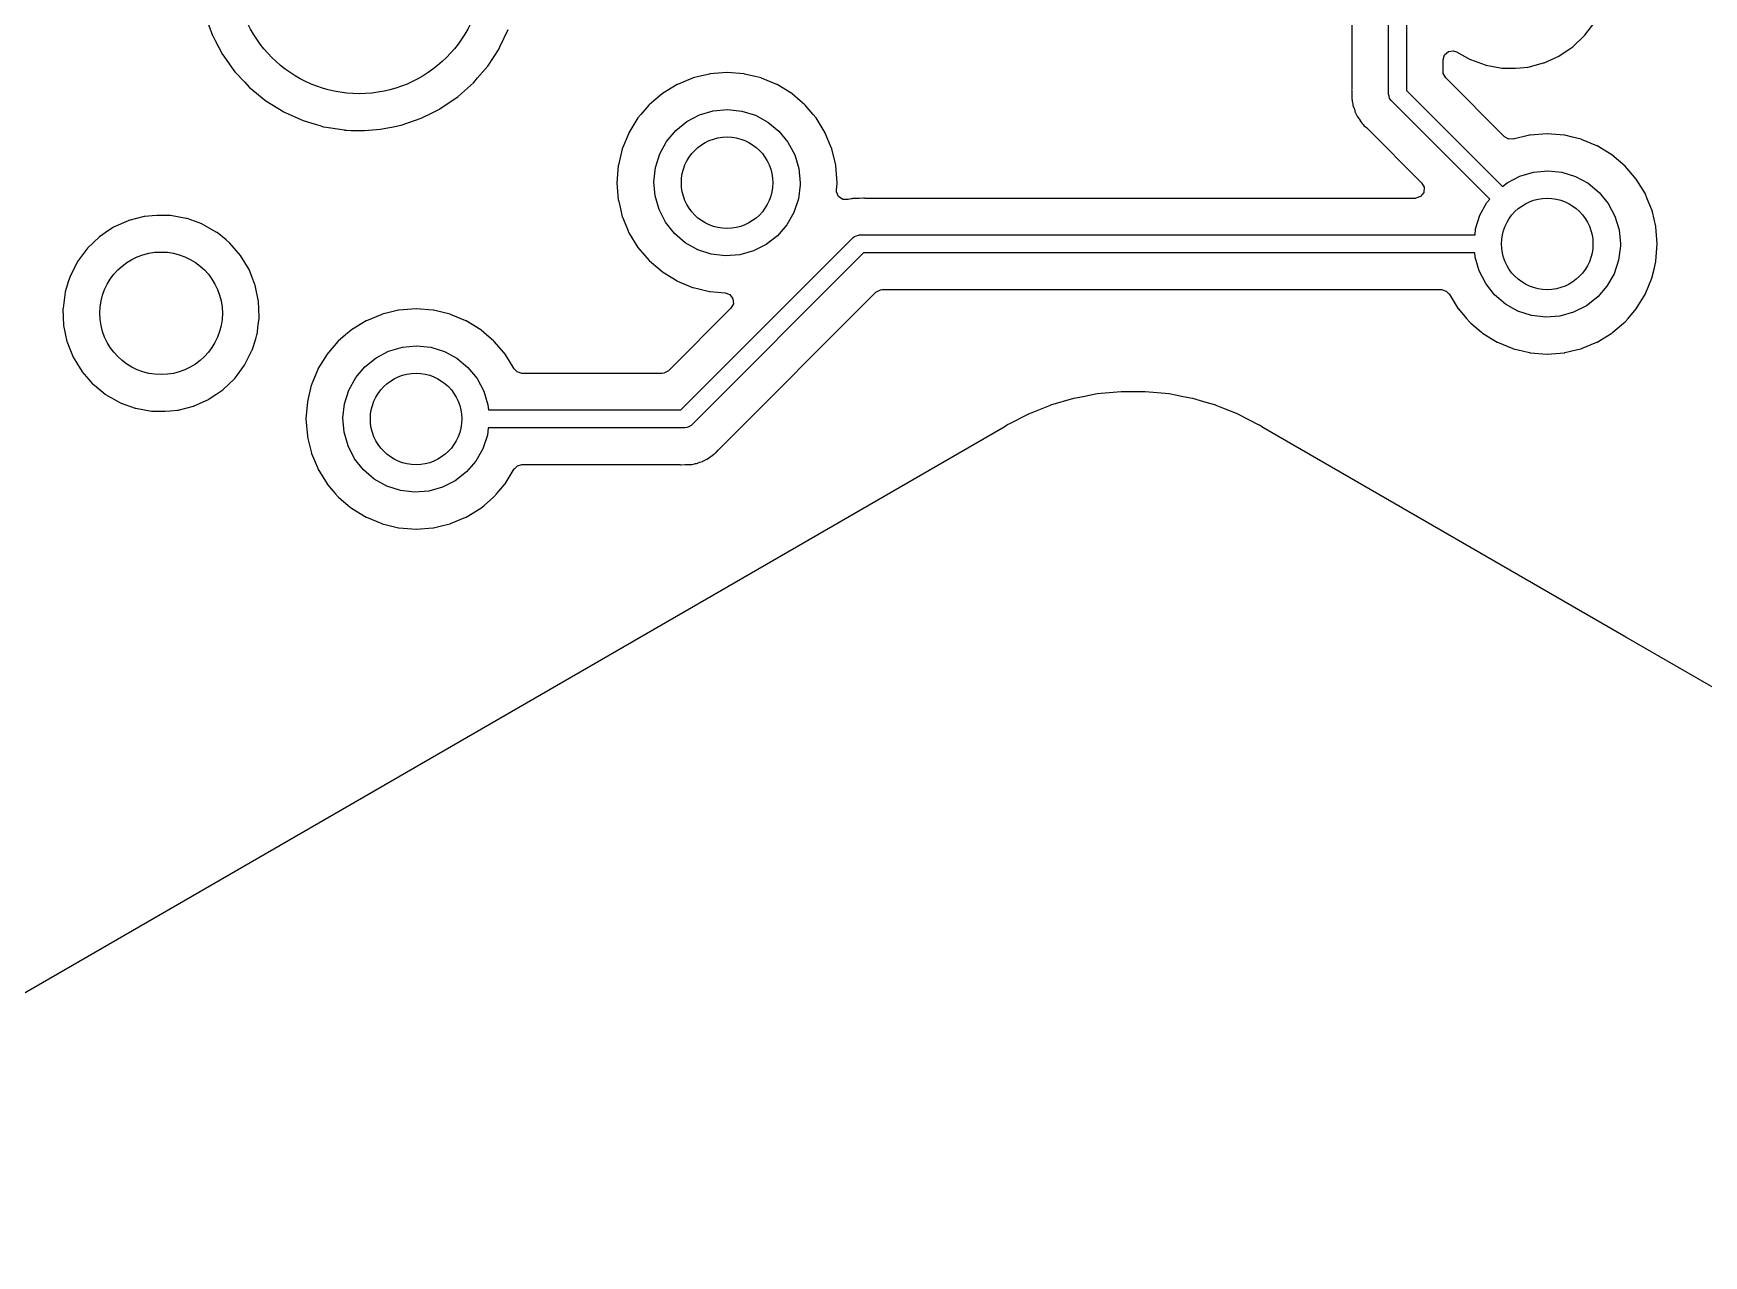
# Model space of a CAD drawing. Extents: x 189 to 319, y -167 to -61.
# Drawn here: x 261.73 to 284.92, y -166.93 to -149.96 of the extents above; entities that cross this region are included whole.
import ezdxf

# ---------------------------------------------------------------- set-up
doc = ezdxf.new("R2010")
doc.units = 0
doc.layers.add('BLACK', color=7, linetype='CONTINUOUS')

msp = doc.modelspace()

# ---------------------------------------------------------------- linework, layer by layer
at = {"layer": 'BLACK', "linetype": 'CONTINUOUS'}
for p, q in [((280.545, -150.804), (280.545, -132.988)), ((280.795, -133.04), (280.795, -150.752)), ((280.036, -133.24), (280.036, -150.725)), ((264.113, -149.713), (264.215, -149.99)), ((283.272, -149.988), (283.41, -149.803)), ((264.215, -149.99), (264.217, -149.994)), ((264.217, -149.994), (264.217, -149.994)), ((264.217, -149.994), (264.253, -150.062)), ((264.253, -150.062), (264.352, -150.252)), ((268.205, -150.15), (268.32, -149.908)), ((283.105, -150.147), (283.272, -149.988)), ((264.352, -150.252), (264.37, -150.276)), ((264.37, -150.276), (264.521, -150.489)), ((268.036, -150.415), (268.193, -150.175)), ((268.193, -150.175), (268.195, -150.171)), ((268.193, -150.175), (268.193, -150.175)), ((268.195, -150.171), (268.205, -150.15)), ((281.303, -150.326), (281.324, -150.258)), ((281.324, -150.258), (281.377, -150.212)), ((281.377, -150.212), (281.447, -150.202)), ((281.447, -150.202), (281.492, -150.217)), ((281.492, -150.217), (281.678, -150.323)), ((282.708, -150.369), (282.909, -150.278)), ((282.909, -150.278), (282.914, -150.276)), ((282.914, -150.276), (282.918, -150.273)), ((282.918, -150.273), (283.065, -150.175)), ((282.918, -150.273), (282.918, -150.273)), ((283.065, -150.175), (283.105, -150.147)), ((264.521, -150.489), (264.521, -150.489)), ((264.521, -150.489), (264.523, -150.492)), ((264.523, -150.492), (264.526, -150.495)), ((264.526, -150.495), (264.526, -150.495)), ((264.526, -150.495), (264.661, -150.64)), ((267.896, -150.58), (268.031, -150.422)), ((268.031, -150.422), (268.034, -150.419)), ((268.031, -150.422), (268.031, -150.422)), ((268.034, -150.419), (268.036, -150.415)), ((268.036, -150.415), (268.036, -150.415)), ((271.116, -150.525), (270.969, -150.56)), ((271.12, -150.524), (271.116, -150.525)), ((271.116, -150.525), (271.116, -150.525)), ((271.36, -150.505), (271.12, -150.524)), ((271.599, -150.524), (271.36, -150.505)), ((271.604, -150.525), (271.599, -150.524)), ((271.751, -150.56), (271.604, -150.525)), ((271.604, -150.525), (271.604, -150.525)), ((281.303, -150.49), (281.303, -150.326)), ((281.306, -150.516), (281.303, -150.49)), ((281.34, -150.579), (281.306, -150.516)), ((281.678, -150.323), (281.683, -150.324)), ((281.683, -150.324), (281.683, -150.324)), ((281.683, -150.324), (281.89, -150.399)), ((281.89, -150.399), (281.89, -150.399)), ((281.89, -150.399), (281.895, -150.401)), ((281.895, -150.401), (281.9, -150.402)), ((281.9, -150.402), (281.9, -150.402)), ((281.9, -150.402), (282.118, -150.442)), ((282.118, -150.442), (282.118, -150.442)), ((282.118, -150.442), (282.122, -150.442)), ((282.122, -150.442), (282.139, -150.443)), ((282.139, -150.443), (282.144, -150.443)), ((282.144, -150.443), (282.144, -150.443)), ((282.144, -150.443), (282.146, -150.444)), ((282.146, -150.444), (282.308, -150.444)), ((282.308, -150.444), (282.375, -150.438)), ((282.375, -150.438), (282.475, -150.429)), ((282.475, -150.429), (282.475, -150.429)), ((282.475, -150.429), (282.48, -150.429)), ((282.48, -150.429), (282.485, -150.428)), ((282.485, -150.428), (282.698, -150.372)), ((282.485, -150.428), (282.485, -150.428)), ((282.698, -150.372), (282.703, -150.371)), ((282.698, -150.372), (282.698, -150.372)), ((282.703, -150.371), (282.708, -150.369)), ((282.708, -150.369), (282.708, -150.369)), ((264.661, -150.64), (264.725, -150.708)), ((264.725, -150.708), (264.953, -150.896)), ((267.67, -150.797), (267.839, -150.646)), ((267.839, -150.646), (267.842, -150.643)), ((267.842, -150.643), (267.896, -150.58)), ((270.665, -150.672), (270.461, -150.797)), ((270.67, -150.67), (270.665, -150.672)), ((270.882, -150.582), (270.67, -150.67)), ((270.67, -150.67), (270.67, -150.67)), ((270.887, -150.58), (270.882, -150.582)), ((270.882, -150.582), (270.882, -150.582)), ((270.969, -150.56), (270.887, -150.58)), ((271.832, -150.58), (271.751, -150.56)), ((271.837, -150.582), (271.832, -150.58)), ((272.049, -150.67), (271.837, -150.582)), ((271.837, -150.582), (271.837, -150.582)), ((272.054, -150.672), (272.049, -150.67)), ((272.049, -150.67), (272.049, -150.67)), ((272.258, -150.797), (272.054, -150.672)), ((280.036, -150.737), (280.034, -150.744)), ((280.034, -150.744), (280.035, -150.752)), ((280.035, -150.752), (280.035, -150.752)), ((280.035, -150.752), (280.036, -150.812)), ((280.036, -150.725), (280.036, -150.737)), ((280.795, -150.752), (282.129, -152.086)), ((282.158, -151.397), (281.34, -150.579)), ((264.953, -150.896), (265.204, -151.051)), ((267.377, -151.006), (267.622, -150.84)), ((267.622, -150.84), (267.67, -150.797)), ((270.275, -150.957), (270.164, -151.086)), ((270.278, -150.953), (270.275, -150.957)), ((270.343, -150.898), (270.278, -150.953)), ((270.457, -150.8), (270.343, -150.898)), ((270.461, -150.797), (270.457, -150.8)), ((270.457, -150.8), (270.457, -150.8)), ((272.262, -150.8), (272.258, -150.797)), ((272.377, -150.898), (272.262, -150.8)), ((272.262, -150.8), (272.262, -150.8)), ((272.441, -150.953), (272.377, -150.898)), ((272.444, -150.957), (272.441, -150.953)), ((272.555, -151.086), (272.444, -150.957)), ((280.036, -150.812), (280.036, -150.816)), ((280.036, -150.816), (280.036, -150.844)), ((280.036, -150.844), (280.037, -150.848)), ((280.037, -150.848), (280.037, -150.848)), ((280.037, -150.848), (280.037, -150.848)), ((280.037, -150.848), (280.038, -150.86)), ((280.038, -150.86), (280.039, -150.904)), ((280.039, -150.904), (280.045, -150.923)), ((280.045, -150.923), (280.049, -150.943)), ((280.049, -150.943), (280.052, -150.963)), ((280.052, -150.963), (280.054, -150.97)), ((280.054, -150.97), (280.054, -150.97)), ((280.054, -150.97), (280.068, -151.004)), ((280.554, -150.834), (280.545, -150.804)), ((280.56, -150.864), (280.554, -150.834)), ((280.564, -150.869), (280.56, -150.864)), ((280.565, -150.872), (280.564, -150.869)), ((280.568, -150.875), (280.565, -150.872)), ((280.582, -150.892), (280.568, -150.875)), ((281.952, -152.262), (280.582, -150.892)), ((265.204, -151.051), (265.208, -151.053)), ((265.208, -151.053), (265.208, -151.053)), ((265.208, -151.053), (265.23, -151.063)), ((265.23, -151.063), (265.473, -151.172)), ((265.473, -151.172), (265.64, -151.222)), ((265.64, -151.222), (265.704, -151.241)), ((266.834, -151.234), (267.113, -151.138)), ((267.113, -151.138), (267.283, -151.053)), ((267.283, -151.053), (267.374, -151.008)), ((267.374, -151.008), (267.377, -151.006)), ((267.374, -151.008), (267.374, -151.008)), ((270.122, -151.135), (269.997, -151.34)), ((270.164, -151.086), (270.122, -151.135)), ((270.649, -151.308), (270.803, -151.184)), ((270.803, -151.184), (270.979, -151.092)), ((270.979, -151.092), (271.169, -151.036)), ((271.169, -151.036), (271.367, -151.018)), ((271.367, -151.018), (271.564, -151.039)), ((271.564, -151.039), (271.753, -151.097)), ((271.753, -151.097), (271.928, -151.192)), ((271.928, -151.192), (272.08, -151.318)), ((272.597, -151.135), (272.555, -151.086)), ((272.722, -151.34), (272.597, -151.135)), ((280.068, -151.004), (280.072, -151.015)), ((280.072, -151.015), (280.084, -151.058)), ((280.084, -151.058), (280.088, -151.065)), ((280.088, -151.065), (280.088, -151.065)), ((280.088, -151.065), (280.094, -151.075)), ((280.094, -151.075), (280.103, -151.093)), ((280.103, -151.093), (280.11, -151.112)), ((280.11, -151.112), (280.115, -151.118)), ((280.115, -151.118), (280.115, -151.118)), ((280.115, -151.118), (280.136, -151.147)), ((280.136, -151.147), (280.143, -151.157)), ((280.143, -151.157), (280.156, -151.18)), ((280.156, -151.18), (280.165, -151.195)), ((280.165, -151.195), (280.18, -151.21)), ((280.18, -151.21), (280.193, -151.225)), ((280.193, -151.225), (280.205, -151.241)), ((265.704, -151.241), (265.756, -151.257)), ((265.756, -151.257), (265.761, -151.257)), ((265.761, -151.257), (265.761, -151.257)), ((265.761, -151.257), (266.045, -151.302)), ((266.045, -151.302), (266.045, -151.302)), ((266.045, -151.302), (266.048, -151.303)), ((266.048, -151.303), (266.073, -151.304)), ((266.073, -151.304), (266.139, -151.307)), ((266.139, -151.307), (266.139, -151.307)), ((266.139, -151.307), (266.14, -151.307)), ((266.14, -151.307), (266.325, -151.307)), ((266.325, -151.307), (266.545, -151.293)), ((266.545, -151.293), (266.549, -151.292)), ((266.549, -151.292), (266.722, -151.257)), ((266.549, -151.292), (266.549, -151.292)), ((266.722, -151.257), (266.834, -151.234)), ((269.995, -151.344), (269.922, -151.521)), ((269.997, -151.34), (269.995, -151.344)), ((269.995, -151.344), (269.995, -151.344)), ((270.426, -151.634), (270.521, -151.46)), ((270.521, -151.46), (270.649, -151.308)), ((272.08, -151.318), (272.206, -151.472)), ((272.724, -151.344), (272.722, -151.34)), ((272.797, -151.521), (272.724, -151.344)), ((272.724, -151.344), (272.724, -151.344)), ((280.205, -151.241), (280.224, -151.257)), ((280.224, -151.257), (280.239, -151.269)), ((280.239, -151.269), (280.247, -151.277)), ((280.247, -151.277), (281.006, -152.036)), ((282.215, -151.429), (282.158, -151.397)), ((282.277, -151.427), (282.215, -151.429)), ((282.506, -151.375), (282.277, -151.43)), ((282.277, -151.43), (282.277, -151.427)), ((282.511, -151.374), (282.506, -151.375)), ((282.506, -151.375), (282.506, -151.375)), ((282.75, -151.355), (282.511, -151.374)), ((282.989, -151.374), (282.75, -151.355)), ((282.994, -151.375), (282.989, -151.374)), ((283.103, -151.401), (282.994, -151.375)), ((282.994, -151.375), (282.994, -151.375)), ((283.223, -151.43), (283.103, -151.401)), ((283.227, -151.432), (283.223, -151.43)), ((283.44, -151.52), (283.227, -151.432)), ((283.227, -151.432), (283.227, -151.432)), ((269.904, -151.566), (269.85, -151.79)), ((269.905, -151.562), (269.904, -151.566)), ((269.922, -151.521), (269.905, -151.562)), ((270.366, -151.823), (270.426, -151.634)), ((272.206, -151.472), (272.299, -151.647)), ((272.299, -151.647), (272.356, -151.837)), ((272.814, -151.562), (272.797, -151.521)), ((272.815, -151.566), (272.814, -151.562)), ((272.869, -151.79), (272.815, -151.566)), ((283.444, -151.522), (283.44, -151.52)), ((283.44, -151.52), (283.44, -151.52)), ((283.649, -151.647), (283.444, -151.522)), ((283.831, -151.803), (283.649, -151.647)), ((269.849, -151.795), (269.83, -152.034)), ((269.85, -151.79), (269.849, -151.795)), ((269.85, -151.79), (269.85, -151.79)), ((270.344, -152.02), (270.366, -151.823)), ((272.356, -151.837), (272.376, -152.034)), ((272.87, -151.795), (272.869, -151.79)), ((272.869, -151.79), (272.869, -151.79)), ((272.889, -152.034), (272.87, -151.795)), ((282.369, -151.942), (282.56, -151.886)), ((282.56, -151.886), (282.757, -151.868)), ((282.757, -151.868), (282.954, -151.889)), ((282.954, -151.889), (283.144, -151.947)), ((283.987, -151.985), (283.831, -151.803)), ((269.83, -152.034), (269.849, -152.273)), ((270.36, -152.218), (270.344, -152.02)), ((272.375, -152.062), (272.35, -152.259)), ((272.376, -152.034), (272.375, -152.062)), ((272.881, -152.136), (272.888, -152.039)), ((272.881, -152.159), (272.881, -152.136)), ((272.908, -152.225), (272.881, -152.159)), ((272.888, -152.039), (272.889, -152.034)), ((281.006, -152.036), (281.04, -152.098)), ((281.04, -152.098), (281.034, -152.169)), ((282.129, -152.086), (282.194, -152.034)), ((282.194, -152.034), (282.369, -151.942)), ((283.144, -151.947), (283.318, -152.042)), ((283.318, -152.042), (283.471, -152.168)), ((284.017, -152.034), (283.987, -151.985)), ((284.113, -152.19), (284.017, -152.034)), ((269.849, -152.273), (269.85, -152.278)), ((269.85, -152.278), (269.85, -152.278)), ((269.85, -152.278), (269.873, -152.373)), ((269.873, -152.373), (269.905, -152.507)), ((270.415, -152.408), (270.36, -152.218)), ((272.35, -152.259), (272.288, -152.447)), ((272.967, -152.265), (272.908, -152.225)), ((273.037, -152.268), (272.967, -152.265)), ((273.042, -152.266), (273.037, -152.268)), ((273.061, -152.263), (273.042, -152.266)), ((273.062, -152.263), (273.061, -152.263)), ((273.082, -152.259), (273.062, -152.263)), ((273.093, -152.256), (273.082, -152.259)), ((273.101, -152.253), (273.093, -152.256)), ((273.093, -152.256), (273.093, -152.256)), ((273.145, -152.252), (273.101, -152.253)), ((273.157, -152.251), (273.145, -152.252)), ((273.161, -152.251), (273.157, -152.251)), ((273.189, -152.251), (273.161, -152.251)), ((273.193, -152.251), (273.189, -152.251)), ((273.253, -152.249), (273.193, -152.251)), ((273.261, -152.248), (273.253, -152.249)), ((273.253, -152.249), (273.253, -152.249)), ((273.268, -152.25), (273.261, -152.248)), ((273.28, -152.251), (273.268, -152.25)), ((280.916, -152.251), (273.28, -152.251)), ((280.925, -152.25), (280.916, -152.251)), ((280.992, -152.225), (280.925, -152.25)), ((281.034, -152.169), (280.992, -152.225)), ((281.816, -152.484), (281.912, -152.31)), ((281.912, -152.31), (281.952, -152.262)), ((283.471, -152.168), (283.596, -152.322)), ((283.596, -152.322), (283.689, -152.497)), ((284.114, -152.194), (284.113, -152.19)), ((284.14, -152.256), (284.114, -152.194)), ((284.114, -152.194), (284.114, -152.194)), ((284.204, -152.412), (284.14, -152.256)), ((263.042, -152.563), (262.841, -152.653)), ((263.047, -152.56), (263.042, -152.563)), ((263.042, -152.563), (263.042, -152.563)), ((263.052, -152.559), (263.047, -152.56)), ((263.265, -152.504), (263.052, -152.559)), ((263.052, -152.559), (263.052, -152.559)), ((263.27, -152.502), (263.265, -152.504)), ((263.265, -152.504), (263.265, -152.504)), ((263.275, -152.502), (263.27, -152.502)), ((263.375, -152.494), (263.275, -152.502)), ((263.275, -152.502), (263.275, -152.502)), ((263.442, -152.488), (263.375, -152.494)), ((263.604, -152.488), (263.442, -152.488)), ((263.606, -152.488), (263.604, -152.488)), ((263.611, -152.488), (263.606, -152.488)), ((263.606, -152.488), (263.606, -152.488)), ((263.628, -152.489), (263.611, -152.488)), ((263.632, -152.49), (263.628, -152.489)), ((263.85, -152.529), (263.632, -152.49)), ((263.632, -152.49), (263.632, -152.49)), ((263.855, -152.53), (263.85, -152.529)), ((263.85, -152.529), (263.85, -152.529)), ((263.86, -152.532), (263.855, -152.53)), ((264.067, -152.607), (263.86, -152.532)), ((263.86, -152.532), (263.86, -152.532)), ((264.072, -152.609), (264.067, -152.607)), ((264.067, -152.607), (264.067, -152.607)), ((264.273, -152.723), (264.072, -152.609)), ((269.905, -152.507), (269.907, -152.511)), ((269.907, -152.511), (269.907, -152.511)), ((269.907, -152.511), (269.967, -152.655)), ((270.506, -152.584), (270.415, -152.408)), ((270.629, -152.74), (270.506, -152.584)), ((272.19, -152.62), (272.06, -152.77)), ((272.288, -152.447), (272.19, -152.62)), ((281.756, -152.673), (281.816, -152.484)), ((283.689, -152.497), (283.747, -152.687)), ((284.211, -152.439), (284.204, -152.412)), ((284.259, -152.64), (284.211, -152.439)), ((262.645, -152.784), (262.478, -152.943)), ((262.771, -152.699), (262.645, -152.784)), ((262.832, -152.658), (262.771, -152.699)), ((262.836, -152.655), (262.832, -152.658)), ((262.832, -152.658), (262.832, -152.658)), ((262.841, -152.653), (262.836, -152.655)), ((264.277, -152.726), (264.273, -152.723)), ((264.402, -152.829), (264.277, -152.726)), ((264.277, -152.726), (264.277, -152.726)), ((264.451, -152.869), (264.402, -152.829)), ((269.967, -152.655), (269.997, -152.728)), ((269.997, -152.728), (270.122, -152.933)), ((270.78, -152.868), (270.629, -152.74)), ((270.719, -155.189), (273.113, -152.796)), ((272.06, -152.77), (271.904, -152.892)), ((273.113, -152.796), (273.13, -152.782)), ((273.13, -152.782), (273.133, -152.779)), ((273.133, -152.779), (273.136, -152.778)), ((273.136, -152.778), (273.141, -152.774)), ((273.141, -152.774), (273.171, -152.768)), ((273.171, -152.768), (273.201, -152.759)), ((273.201, -152.759), (281.747, -152.759)), ((281.747, -152.759), (281.756, -152.673)), ((283.747, -152.687), (283.766, -152.884)), ((284.26, -152.645), (284.259, -152.64)), ((284.259, -152.64), (284.259, -152.64)), ((284.279, -152.884), (284.26, -152.645)), ((262.478, -152.943), (262.34, -153.128)), ((264.455, -152.873), (264.451, -152.869)), ((264.515, -152.943), (264.455, -152.873)), ((264.455, -152.873), (264.455, -152.873)), ((264.602, -153.043), (264.515, -152.943)), ((264.722, -153.241), (264.602, -153.043)), ((270.122, -152.933), (270.278, -153.115)), ((270.953, -152.965), (270.78, -152.868)), ((273.253, -153.009), (270.859, -155.403)), ((271.141, -153.026), (270.953, -152.965)), ((271.338, -153.05), (271.141, -153.026)), ((271.536, -153.035), (271.338, -153.05)), ((271.727, -152.981), (271.536, -153.035)), ((271.904, -152.892), (271.727, -152.981)), ((281.746, -153.009), (273.253, -153.009)), ((281.751, -153.068), (281.746, -153.009)), ((281.805, -153.258), (281.751, -153.068)), ((283.766, -152.912), (283.741, -153.109)), ((283.766, -152.884), (283.766, -152.912)), ((284.26, -153.123), (284.279, -152.884)), ((262.248, -153.311), (262.236, -153.334)), ((262.338, -153.133), (262.248, -153.311)), ((262.34, -153.128), (262.338, -153.133)), ((264.759, -153.334), (264.722, -153.241)), ((270.278, -153.115), (270.282, -153.119)), ((270.282, -153.119), (270.425, -153.241)), ((270.425, -153.241), (270.461, -153.271)), ((270.461, -153.271), (270.665, -153.397)), ((281.896, -153.434), (281.805, -153.258)), ((283.678, -153.297), (283.58, -153.47)), ((283.741, -153.109), (283.678, -153.297)), ((284.204, -153.357), (284.233, -153.236)), ((284.233, -153.236), (284.259, -153.128)), ((284.259, -153.128), (284.26, -153.123)), ((284.259, -153.128), (284.259, -153.128)), ((262.169, -153.549), (262.168, -153.554)), ((262.216, -153.397), (262.169, -153.549)), ((262.169, -153.549), (262.169, -153.549)), ((262.236, -153.334), (262.216, -153.397)), ((264.803, -153.447), (264.759, -153.334)), ((264.807, -153.455), (264.803, -153.447)), ((264.854, -153.681), (264.807, -153.455)), ((270.665, -153.397), (270.67, -153.399)), ((270.67, -153.399), (270.67, -153.399)), ((270.67, -153.399), (270.882, -153.487)), ((270.882, -153.487), (270.887, -153.488)), ((270.887, -153.488), (270.969, -153.508)), ((270.969, -153.508), (271.116, -153.543)), ((271.116, -153.543), (271.116, -153.543)), ((271.116, -153.543), (271.12, -153.544)), ((271.12, -153.544), (271.334, -153.561)), ((273.426, -153.555), (273.489, -153.52)), ((273.489, -153.52), (273.515, -153.518)), ((273.515, -153.518), (281.28, -153.518)), ((281.28, -153.518), (281.348, -153.538)), ((281.348, -153.538), (281.386, -153.579)), ((282.019, -153.59), (281.896, -153.434)), ((283.58, -153.47), (283.451, -153.62)), ((284.119, -153.563), (284.202, -153.361)), ((284.202, -153.361), (284.204, -153.357)), ((284.202, -153.361), (284.202, -153.361)), ((262.138, -153.776), (262.137, -153.783)), ((262.163, -153.591), (262.138, -153.776)), ((262.168, -153.554), (262.163, -153.591)), ((264.858, -153.787), (264.854, -153.681)), ((271.413, -153.776), (270.545, -154.644)), ((271.244, -155.737), (273.426, -153.555)), ((271.334, -153.561), (271.4, -153.587)), ((271.4, -153.587), (271.442, -153.644)), ((271.447, -153.715), (271.413, -153.776)), ((271.442, -153.644), (271.447, -153.715)), ((281.386, -153.579), (281.387, -153.578)), ((281.387, -153.578), (281.513, -153.783)), ((282.17, -153.718), (282.019, -153.59)), ((282.343, -153.815), (282.17, -153.718)), ((283.294, -153.742), (283.117, -153.831)), ((283.451, -153.62), (283.294, -153.742)), ((283.987, -153.783), (284.113, -153.578)), ((284.113, -153.578), (284.119, -153.563)), ((262.137, -153.783), (262.146, -154.014)), ((262.146, -154.014), (262.193, -154.239)), ((264.832, -154.14), (264.85, -154.008)), ((264.85, -154.008), (264.862, -153.917)), ((264.862, -153.903), (264.858, -153.787)), ((264.863, -153.912), (264.862, -153.903)), ((264.862, -153.917), (264.863, -153.912)), ((264.862, -153.917), (264.862, -153.917)), ((266.347, -153.952), (266.142, -154.077)), ((266.351, -153.95), (266.347, -153.952)), ((266.564, -153.862), (266.351, -153.95)), ((266.351, -153.95), (266.351, -153.95)), ((266.568, -153.86), (266.564, -153.862)), ((266.564, -153.862), (266.564, -153.862)), ((266.666, -153.836), (266.568, -153.86)), ((266.797, -153.805), (266.666, -153.836)), ((266.802, -153.804), (266.797, -153.805)), ((266.797, -153.805), (266.797, -153.805)), ((267.041, -153.785), (266.802, -153.804)), ((267.28, -153.804), (267.041, -153.785)), ((267.285, -153.805), (267.28, -153.804)), ((267.415, -153.836), (267.285, -153.805)), ((267.285, -153.805), (267.285, -153.805)), ((267.513, -153.86), (267.415, -153.836)), ((267.518, -153.862), (267.513, -153.86)), ((267.731, -153.95), (267.518, -153.862)), ((267.518, -153.862), (267.518, -153.862)), ((267.735, -153.952), (267.731, -153.95)), ((267.731, -153.95), (267.731, -153.95)), ((267.94, -154.077), (267.735, -153.952)), ((281.513, -153.783), (281.516, -153.787)), ((281.516, -153.787), (281.516, -153.787)), ((281.516, -153.787), (281.627, -153.917)), ((281.627, -153.917), (281.669, -153.965)), ((281.669, -153.965), (281.691, -153.985)), ((281.691, -153.985), (281.839, -154.111)), ((282.532, -153.876), (282.343, -153.815)), ((282.729, -153.9), (282.532, -153.876)), ((282.926, -153.885), (282.729, -153.9)), ((283.117, -153.831), (282.926, -153.885)), ((283.661, -154.111), (283.809, -153.985)), ((283.809, -153.985), (283.831, -153.965)), ((283.831, -153.965), (283.873, -153.917)), ((283.873, -153.917), (283.984, -153.787)), ((283.984, -153.787), (283.987, -153.783)), ((283.984, -153.787), (283.984, -153.787)), ((262.193, -154.239), (262.195, -154.244)), ((262.195, -154.244), (262.195, -154.244)), ((262.195, -154.244), (262.215, -154.294)), ((264.764, -154.361), (264.814, -154.2)), ((264.814, -154.2), (264.831, -154.145)), ((264.831, -154.145), (264.832, -154.14)), ((264.831, -154.145), (264.831, -154.145)), ((265.956, -154.237), (265.823, -154.392)), ((265.96, -154.233), (265.956, -154.237)), ((266.062, -154.145), (265.96, -154.233)), ((266.138, -154.08), (266.062, -154.145)), ((266.142, -154.077), (266.138, -154.08)), ((266.138, -154.08), (266.138, -154.08)), ((267.944, -154.08), (267.94, -154.077)), ((268.02, -154.145), (267.944, -154.08)), ((267.944, -154.08), (267.944, -154.08)), ((268.122, -154.233), (268.02, -154.145)), ((268.125, -154.237), (268.122, -154.233)), ((268.258, -154.392), (268.125, -154.237)), ((281.839, -154.111), (281.851, -154.121)), ((281.851, -154.121), (282.056, -154.247)), ((283.444, -154.247), (283.649, -154.121)), ((283.649, -154.121), (283.661, -154.111)), ((262.215, -154.294), (262.278, -154.454)), ((262.278, -154.454), (262.398, -154.651)), ((264.66, -154.566), (264.714, -154.458)), ((264.714, -154.458), (264.762, -154.365)), ((264.762, -154.365), (264.764, -154.361)), ((264.762, -154.365), (264.762, -154.365)), ((265.804, -154.415), (265.678, -154.62)), ((265.823, -154.392), (265.804, -154.415)), ((266.33, -154.588), (266.485, -154.464)), ((266.485, -154.464), (266.66, -154.372)), ((266.66, -154.372), (266.851, -154.316)), ((266.851, -154.316), (267.048, -154.298)), ((267.048, -154.298), (267.245, -154.319)), ((267.245, -154.319), (267.435, -154.378)), ((267.435, -154.378), (267.609, -154.472)), ((267.609, -154.472), (267.762, -154.598)), ((268.278, -154.415), (268.258, -154.392)), ((268.337, -154.512), (268.278, -154.415)), ((282.056, -154.247), (282.06, -154.249)), ((282.06, -154.249), (282.06, -154.249)), ((282.06, -154.249), (282.273, -154.337)), ((282.273, -154.337), (282.277, -154.338)), ((282.277, -154.338), (282.348, -154.355)), ((282.348, -154.355), (282.506, -154.393)), ((282.506, -154.393), (282.506, -154.393)), ((282.506, -154.393), (282.511, -154.394)), ((282.511, -154.394), (282.75, -154.413)), ((282.75, -154.413), (282.989, -154.394)), ((282.989, -154.394), (282.994, -154.393)), ((282.994, -154.393), (283.152, -154.355)), ((282.994, -154.393), (282.994, -154.393)), ((283.152, -154.355), (283.223, -154.338)), ((283.223, -154.338), (283.227, -154.337)), ((283.227, -154.337), (283.44, -154.249)), ((283.44, -154.249), (283.444, -154.247)), ((283.44, -154.249), (283.44, -154.249)), ((262.398, -154.651), (262.401, -154.655)), ((262.401, -154.655), (262.497, -154.766)), ((264.522, -154.751), (264.66, -154.566)), ((265.676, -154.625), (265.593, -154.825)), ((265.678, -154.62), (265.676, -154.625)), ((265.676, -154.625), (265.676, -154.625)), ((266.203, -154.74), (266.33, -154.588)), ((267.762, -154.598), (267.887, -154.752)), ((268.403, -154.62), (268.337, -154.512)), ((268.405, -154.619), (268.403, -154.62)), ((268.443, -154.661), (268.405, -154.619)), ((268.511, -154.681), (268.443, -154.661)), ((270.456, -154.681), (268.511, -154.681)), ((270.483, -154.678), (270.456, -154.681)), ((270.545, -154.644), (270.483, -154.678)), ((262.497, -154.766), (262.549, -154.825)), ((262.549, -154.825), (262.575, -154.846)), ((262.575, -154.846), (262.723, -154.968)), ((264.272, -154.967), (264.355, -154.911)), ((264.355, -154.911), (264.522, -154.751)), ((265.585, -154.846), (265.532, -155.07)), ((265.587, -154.842), (265.585, -154.846)), ((265.593, -154.825), (265.587, -154.842)), ((266.047, -155.103), (266.107, -154.914)), ((266.107, -154.914), (266.203, -154.74)), ((267.887, -154.752), (267.98, -154.927)), ((267.98, -154.927), (268.038, -155.117)), ((276.833, -154.935), (276.5, -154.967)), ((277.167, -154.935), (276.833, -154.935)), ((277.5, -154.967), (277.167, -154.935)), ((262.723, -154.968), (262.723, -154.968)), ((262.723, -154.968), (262.727, -154.972)), ((262.727, -154.972), (262.928, -155.086)), ((262.928, -155.086), (262.933, -155.088)), ((262.933, -155.088), (262.933, -155.088)), ((262.933, -155.088), (263.14, -155.163)), ((263.14, -155.163), (263.14, -155.163)), ((263.14, -155.163), (263.145, -155.164)), ((263.145, -155.164), (263.15, -155.165)), ((263.15, -155.165), (263.15, -155.165)), ((263.15, -155.165), (263.368, -155.205)), ((263.735, -155.191), (263.948, -155.135)), ((263.948, -155.135), (263.953, -155.134)), ((263.948, -155.135), (263.948, -155.135)), ((263.953, -155.134), (263.958, -155.132)), ((263.958, -155.132), (264.159, -155.042)), ((263.958, -155.132), (263.958, -155.132)), ((264.159, -155.042), (264.164, -155.039)), ((264.164, -155.039), (264.168, -155.036)), ((264.168, -155.036), (264.272, -154.967)), ((264.168, -155.036), (264.168, -155.036)), ((265.531, -155.075), (265.512, -155.314)), ((265.532, -155.07), (265.531, -155.075)), ((265.532, -155.07), (265.532, -155.07)), ((266.025, -155.3), (266.047, -155.103)), ((268.038, -155.117), (268.045, -155.189)), ((275.849, -155.125), (275.544, -155.247)), ((275.851, -155.124), (275.849, -155.125)), ((275.849, -155.125), (275.849, -155.125)), ((276.172, -155.03), (275.851, -155.124)), ((276.175, -155.03), (276.172, -155.03)), ((276.304, -155.005), (276.175, -155.03)), ((276.175, -155.03), (276.175, -155.03)), ((276.5, -154.967), (276.304, -155.005)), ((277.589, -154.984), (277.5, -154.967)), ((277.696, -155.005), (277.589, -154.984)), ((277.825, -155.03), (277.696, -155.005)), ((277.828, -155.03), (277.825, -155.03)), ((277.825, -155.03), (277.825, -155.03)), ((277.981, -155.075), (277.828, -155.03)), ((278.146, -155.123), (277.981, -155.075)), ((278.149, -155.124), (278.146, -155.123)), ((278.146, -155.123), (278.146, -155.123)), ((278.151, -155.125), (278.149, -155.124)), ((278.244, -155.163), (278.151, -155.125)), ((278.151, -155.125), (278.151, -155.125)), ((278.459, -155.249), (278.244, -155.163)), ((263.368, -155.205), (263.368, -155.205)), ((263.368, -155.205), (263.372, -155.206)), ((263.372, -155.206), (263.389, -155.206)), ((263.389, -155.206), (263.394, -155.207)), ((263.394, -155.207), (263.394, -155.207)), ((263.394, -155.207), (263.396, -155.207)), ((263.396, -155.207), (263.558, -155.207)), ((263.558, -155.207), (263.625, -155.201)), ((263.625, -155.201), (263.725, -155.193)), ((263.725, -155.193), (263.725, -155.192)), ((263.725, -155.192), (263.73, -155.192)), ((263.73, -155.192), (263.735, -155.191)), ((263.735, -155.191), (263.735, -155.191)), ((265.512, -155.314), (265.531, -155.553)), ((266.042, -155.498), (266.025, -155.3)), ((268.045, -155.189), (270.719, -155.189)), ((270.859, -155.403), (270.841, -155.416)), ((275.24, -155.404), (275.221, -155.418)), ((275.243, -155.401), (275.24, -155.404)), ((275.24, -155.404), (275.24, -155.404)), ((275.248, -155.398), (275.243, -155.401)), ((275.25, -155.397), (275.248, -155.398)), ((275.254, -155.394), (275.25, -155.397)), ((275.261, -155.392), (275.254, -155.394)), ((275.274, -155.386), (275.261, -155.392)), ((275.538, -155.25), (275.274, -155.386)), ((275.541, -155.249), (275.538, -155.25)), ((275.538, -155.25), (275.538, -155.25)), ((275.544, -155.247), (275.541, -155.249)), ((275.544, -155.247), (275.544, -155.247)), ((278.462, -155.25), (278.459, -155.249)), ((278.739, -155.393), (278.462, -155.25)), ((278.462, -155.25), (278.462, -155.25)), ((278.75, -155.398), (278.739, -155.393)), ((278.751, -155.398), (278.75, -155.398)), ((278.757, -155.401), (278.751, -155.398)), ((278.767, -155.407), (278.757, -155.401)), ((275.207, -155.428), (255.289, -166.928)), ((265.531, -155.553), (265.532, -155.558)), ((265.532, -155.558), (265.532, -155.558)), ((265.532, -155.558), (265.538, -155.586)), ((265.538, -155.586), (265.587, -155.787)), ((266.096, -155.688), (266.042, -155.498)), ((268.032, -155.539), (267.969, -155.727)), ((268.044, -155.439), (268.032, -155.539)), ((270.771, -155.439), (268.044, -155.439)), ((270.8, -155.431), (270.771, -155.439)), ((270.83, -155.424), (270.8, -155.431)), ((270.836, -155.42), (270.83, -155.424)), ((270.838, -155.419), (270.836, -155.42)), ((270.841, -155.416), (270.838, -155.419)), ((275.221, -155.418), (275.207, -155.428)), ((278.771, -155.41), (278.767, -155.407)), ((278.783, -155.42), (278.771, -155.41)), ((278.771, -155.41), (278.771, -155.41)), ((278.8, -155.432), (278.783, -155.42)), ((283.84, -158.341), (278.8, -155.432)), ((265.587, -155.787), (265.588, -155.791)), ((265.588, -155.791), (265.588, -155.791)), ((265.588, -155.791), (265.67, -155.989)), ((266.187, -155.865), (266.096, -155.688)), ((266.31, -156.02), (266.187, -155.865)), ((267.969, -155.727), (267.871, -155.9)), ((271.078, -155.874), (271.114, -155.848)), ((271.114, -155.848), (271.124, -155.841)), ((271.124, -155.841), (271.155, -155.823)), ((271.155, -155.823), (271.162, -155.819)), ((271.155, -155.823), (271.155, -155.823)), ((271.162, -155.819), (271.176, -155.804)), ((271.176, -155.804), (271.191, -155.792)), ((271.191, -155.792), (271.201, -155.784)), ((271.201, -155.784), (271.208, -155.78)), ((271.208, -155.78), (271.236, -155.746)), ((271.236, -155.746), (271.244, -155.737)), ((265.67, -155.989), (265.678, -156.008)), ((265.678, -156.008), (265.804, -156.213)), ((266.461, -156.149), (266.31, -156.02)), ((267.742, -156.05), (267.585, -156.172)), ((267.871, -155.9), (267.742, -156.05)), ((268.278, -156.213), (268.403, -156.008)), ((268.403, -156.008), (268.405, -156.01)), ((268.405, -156.01), (268.448, -155.965)), ((268.448, -155.965), (268.511, -155.948)), ((268.511, -155.948), (270.692, -155.948)), ((270.692, -155.948), (270.703, -155.948)), ((270.703, -155.948), (270.711, -155.95)), ((270.711, -155.95), (270.719, -155.95)), ((270.719, -155.95), (270.779, -155.948)), ((270.719, -155.95), (270.719, -155.95)), ((270.779, -155.948), (270.783, -155.948)), ((270.783, -155.948), (270.811, -155.948)), ((270.811, -155.948), (270.815, -155.947)), ((270.815, -155.947), (270.826, -155.946)), ((270.815, -155.947), (270.815, -155.947)), ((270.826, -155.946), (270.859, -155.945)), ((270.859, -155.945), (270.863, -155.945)), ((270.863, -155.945), (270.871, -155.945)), ((270.871, -155.945), (270.89, -155.939)), ((270.89, -155.939), (270.909, -155.935)), ((270.909, -155.935), (270.922, -155.934)), ((270.922, -155.934), (270.93, -155.933)), ((270.922, -155.934), (270.922, -155.934)), ((270.93, -155.933), (270.937, -155.93)), ((270.937, -155.93), (270.971, -155.916)), ((270.937, -155.93), (270.937, -155.93)), ((270.971, -155.916), (270.982, -155.913)), ((270.982, -155.913), (271.017, -155.902)), ((271.017, -155.902), (271.024, -155.9)), ((271.017, -155.902), (271.017, -155.902)), ((271.024, -155.9), (271.031, -155.896)), ((271.031, -155.896), (271.042, -155.89)), ((271.031, -155.896), (271.031, -155.896)), ((271.042, -155.89), (271.06, -155.881)), ((271.06, -155.881), (271.078, -155.874)), ((265.804, -156.213), (265.807, -156.217)), ((265.807, -156.217), (265.807, -156.217)), ((265.807, -156.217), (265.919, -156.349)), ((266.634, -156.245), (266.461, -156.149)), ((266.823, -156.307), (266.634, -156.245)), ((267.02, -156.33), (266.823, -156.307)), ((267.217, -156.315), (267.02, -156.33)), ((267.408, -156.261), (267.217, -156.315)), ((267.585, -156.172), (267.408, -156.261)), ((268.162, -156.349), (268.275, -156.217)), ((268.275, -156.217), (268.278, -156.213)), ((268.275, -156.217), (268.275, -156.217)), ((265.919, -156.349), (265.96, -156.396)), ((265.96, -156.396), (265.963, -156.399)), ((265.963, -156.399), (266.097, -156.513)), ((266.097, -156.513), (266.142, -156.551)), ((266.142, -156.551), (266.347, -156.677)), ((267.735, -156.677), (267.94, -156.551)), ((267.94, -156.551), (267.985, -156.513)), ((267.985, -156.513), (268.118, -156.399)), ((268.118, -156.399), (268.122, -156.396)), ((268.122, -156.396), (268.162, -156.349)), ((266.347, -156.677), (266.351, -156.679)), ((266.351, -156.679), (266.351, -156.679)), ((266.351, -156.679), (266.564, -156.767)), ((266.564, -156.767), (266.568, -156.769)), ((266.568, -156.769), (266.65, -156.788)), ((266.65, -156.788), (266.797, -156.823)), ((267.285, -156.823), (267.432, -156.788)), ((267.432, -156.788), (267.513, -156.769)), ((267.513, -156.769), (267.518, -156.767)), ((267.518, -156.767), (267.731, -156.679)), ((267.731, -156.679), (267.735, -156.677)), ((267.731, -156.679), (267.731, -156.679)), ((266.797, -156.823), (266.797, -156.823)), ((266.797, -156.823), (266.802, -156.825)), ((266.802, -156.825), (267.041, -156.843)), ((267.041, -156.843), (267.28, -156.825)), ((267.28, -156.825), (267.285, -156.823)), ((267.285, -156.823), (267.285, -156.823)), ((287.411, -160.403), (283.84, -158.341))]:
    msp.add_line(p, q, dxfattribs=at)
at = {"layer": 'BLACK'}
for centre, radius in [((266.25, -149.084), 1.7145), ((271.36, -152.034), 0.635), ((282.75, -152.884), 0.635), ((263.5, -153.847), 0.8509), ((267.041, -155.314), 0.635)]:
    msp.add_circle(centre, radius, dxfattribs=at)

doc.saveas('drawing.dxf')
